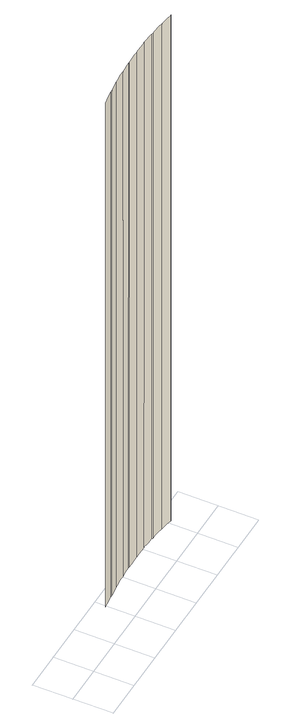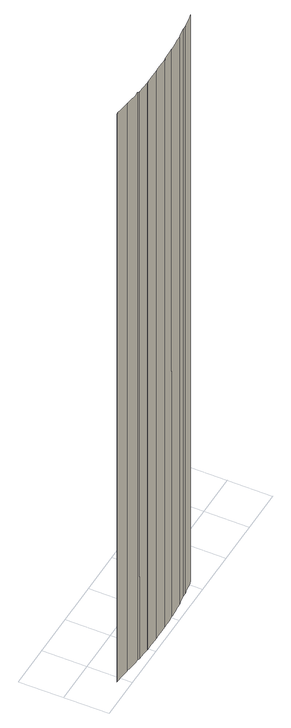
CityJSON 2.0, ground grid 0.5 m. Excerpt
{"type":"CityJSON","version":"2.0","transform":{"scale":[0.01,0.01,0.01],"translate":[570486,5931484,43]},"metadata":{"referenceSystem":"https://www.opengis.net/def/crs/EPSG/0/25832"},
"CityObjects":{
"building1":{"type":"Building","attributes":{"Grundfläche 2D":"2047.892209","Grundhöhe NN":"5.849"},"geometry":[{"type":"MultiSurface","lod":"3","boundaries":[[[0,1,2,3,4,5,6]],[[7,8,4,3]],[[7,9,10,11,12,8]],[[13,11,10,14,15,16,17,18,19,20]],[[17,21,22,23,18]],[[24,25,22,21]],[[25,24,26,27,28,29,30,31]],[[29,28,32,33,34,35,36,37]],[[38,36,35]],[[39,38,35,34]],[[39,40,41,42,38]],[[43,44,41,40]],[[44,43,45,46,47,48,49,50]],[[48,47,51,52,53,54,55,56]],[[57,58,54,53]]],"semantics":{"surfaces":[{"type":"WallSurface"},{"type":"RoofSurface"}],"values":[0,0,0,0,0,0,0,0,1,0,0,0,0,0,0]}}]}
},
"vertices":[
[97,35,48],[97,35,805],[102,36,805],[114,38,805],[114,38,47],[110,37,48],[102,36,48],[118,38,805],[118,38,47],[127,39,805],[131,40,805],[131,40,47],[127,39,47],[135,40,47],[135,40,805],[142,41,805],[148,41,805],[150,41,805],[150,41,47],[148,41,47],[142,41,47],[165,42,805],[165,42,47],[157,42,47],[166,42,805],[166,42,47],[172,42,805],[180,42,805],[184,42,805],[184,42,47],[180,42,47],[172,42,47],[187,42,805],[195,42,805],[202,42,805],[202,42,47],[195,42,47],[187,42,47],[203,42,47],[203,42,805],[218,41,805],[218,41,47],[210,41,47],[220,40,805],[220,40,47],[225,40,805],[233,39,805],[238,38,805],[238,38,47],[233,39,47],[225,40,47],[240,38,805],[248,37,805],[255,36,805],[255,36,46],[248,37,47],[240,38,47],[256,36,805],[256,36,46]
]}
